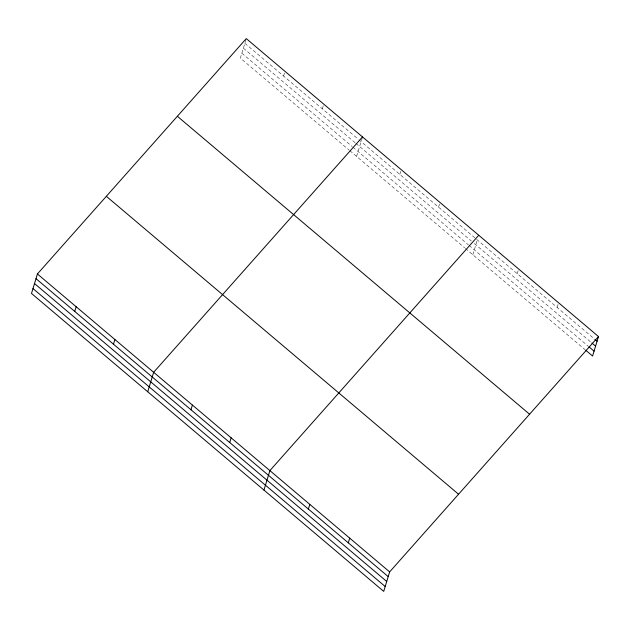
<?xml version="1.0" encoding="UTF-8"?>
<svg xmlns="http://www.w3.org/2000/svg" width="630" height="630" viewBox="0 0 630 630"><rect width="100%" height="100%" fill="white"/><g stroke="black" fill="none" stroke-linecap="round" stroke-linejoin="round"><path stroke-width="0.47" stroke-dasharray="3.15 2.36" d="M245.999 39.548L240.361 58.094L349.146 150.113M283.602 76.072L285.028 71.379M322.347 108.848L323.773 104.155M356.596 156.413L362.234 137.868M399.837 174.392L401.263 169.698M438.574 207.168L440 202.474M472.823 254.733L477.32 239.935M517.238 273.704L518.663 269.01M557.156 307.471L558.582 302.778M244.857 43.297L358.108 139.096M358.856 139.726L594.122 338.735M243.377 48.179L355.139 142.719M355.879 143.349L471.366 241.038M474.351 243.558L591.153 342.366M241.849 53.211L352.115 146.491M352.863 147.121L468.35 244.81M469.098 245.44L588.152 346.146M349.886 150.743L464.633 247.803M465.373 248.433L585.191 349.776"/><path stroke-width="0.94" d="M37.422 273.971L31.5 293.454L383.717 591.389L389.639 571.906L598.5 336.546L246.283 38.611L37.422 273.971L389.639 571.906M74.742 311.433L76.167 306.739M113.479 344.208L114.904 339.515M147.735 391.773L153.649 372.291L362.518 136.93M190.969 409.752L192.394 405.058M229.714 442.528L231.139 437.834M263.962 490.093L269.884 470.61L478.745 235.25M308.377 509.064L309.802 504.37M348.295 542.832L349.721 538.138M598.5 336.546L592.578 356.029L585.924 350.406M594.854 339.357L597.075 341.239M591.893 342.996L595.594 346.122M588.892 346.776L594.066 351.146M177.361 116.274L529.578 414.217M106.344 196.3L458.561 494.235M35.997 278.657L388.214 576.6M34.508 283.539L386.725 581.474M32.98 288.572L385.198 586.506"/></g></svg>
